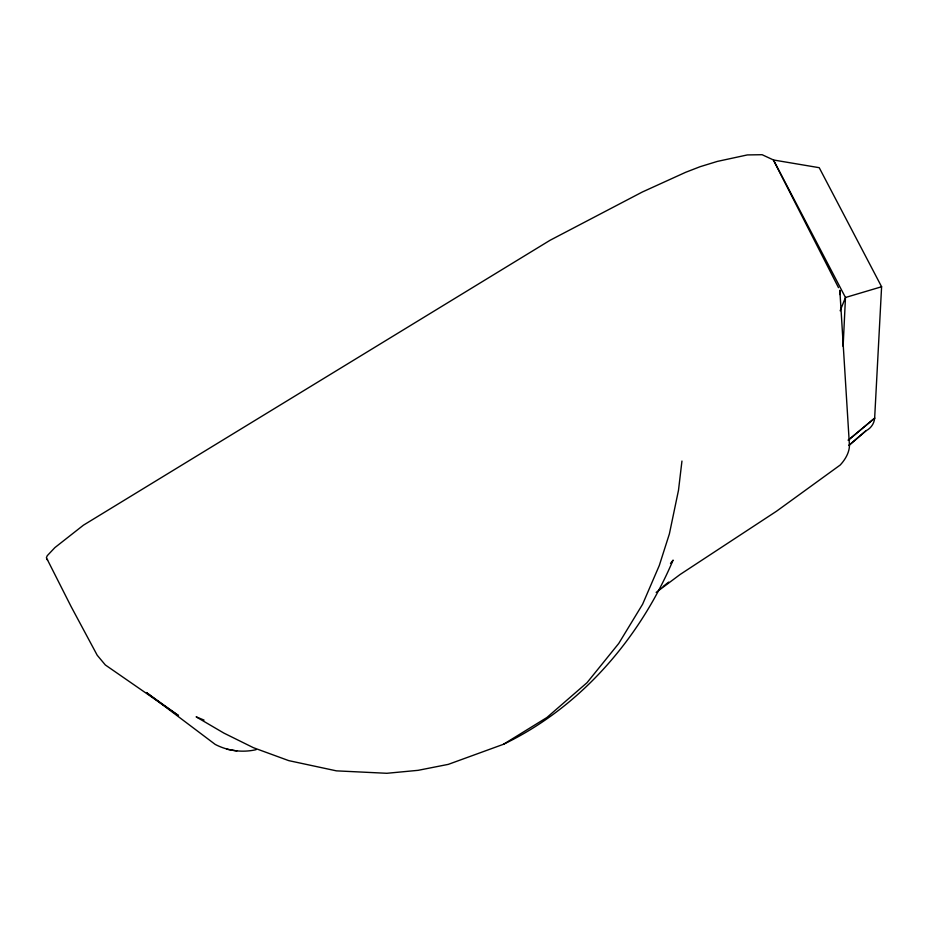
<?xml version="1.0" encoding="UTF-8"?>
<svg xmlns="http://www.w3.org/2000/svg" width="928" height="928" viewBox="0 0 928 928"><rect width="100%" height="100%" fill="white"/><g stroke="black" fill="none" stroke-linecap="round" stroke-linejoin="round"><path stroke-width="1.39" d="M843.123 346.422L845.478 297.494L773.476 159.976L762.108 154.709L747.342 154.93L717.332 161.414L700.13 166.692L685.664 172.295L642.315 192.015L550.06 240.282L83.416 525.19L54.903 547.59L47.247 555.698L46.4 557.728L71.096 606.552L97.208 655.238L105.328 664.958L178.478 715.558L146.392 692.543L215.215 744.418C227.72 750.938 242.37 752.828 256.116 749.673M838.506 287.668L773.372 159.964L819.227 167.69L881.6 286.752L874.652 418.11A15.927 15.59 2.3 0 1 866.021 430.766L848.807 445.498L865.975 430.731M681.952 461.042L678.496 490.262L669.378 533.925L659.286 565.523L642.605 604.244L618.767 643.429L587.041 682.683L546.87 717.53L503.51 744.268L448.294 764.37L418.076 770.333L386.86 773.291L336.435 770.855L288.724 760.624L253.425 747.701L223.892 733.097L196.144 716.845L204.044 720.093M840.153 310.787L845.478 297.494L881.6 286.752M670.492 563.458L673.102 560.106C639.844 638.325 580.8 707.09 503.51 744.268M658.938 589.814L661.096 588.097M663.091 586.508L668.67 582.088M656.154 592.412L680.096 574.502L776.516 511.224L840.2 465.032C845.014 459.812 849.178 453.084 849.468 445.73L839.828 290.255L839.991 294.559M226.583 749.174L236.826 750.949M46.644 559.074L47.618 560.071M874.652 418.11L848.134 440.29L874.686 418.157"/></g></svg>
